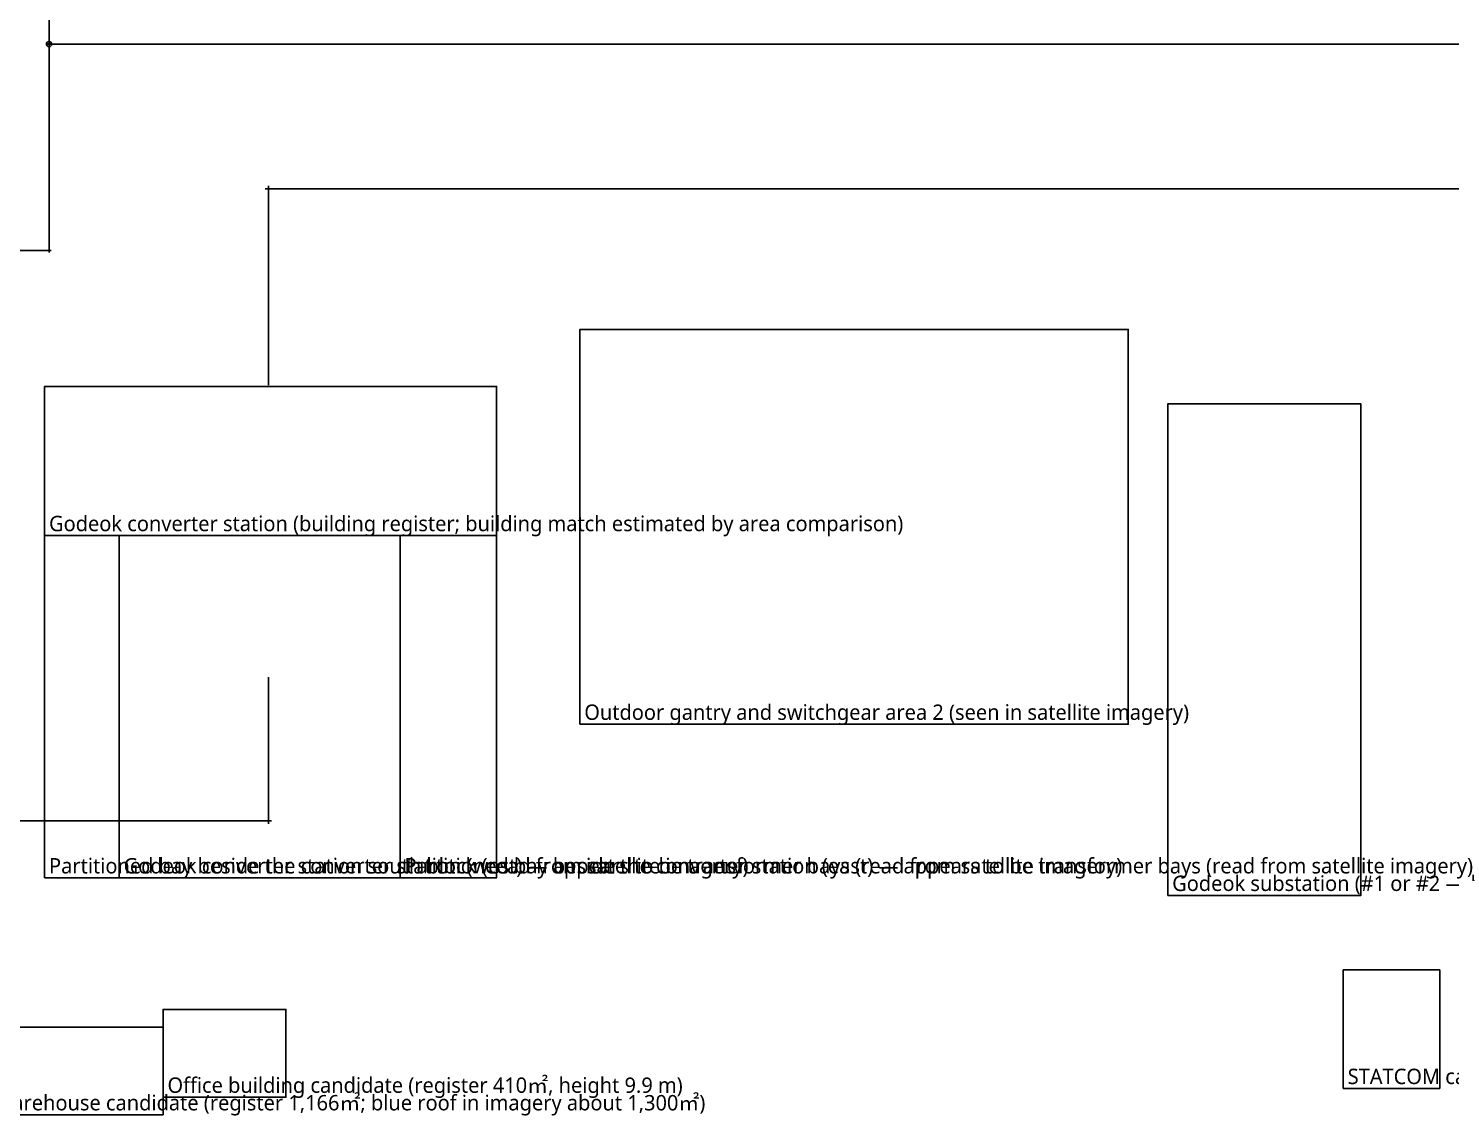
# Model space of a CAD drawing. Header units: metres. Extents: x -1640 to 1560, y -268 to 2338.
# Drawn here: x -320.7 to 3.5, y 600.8 to 848.6 of the extents above; entities that cross this region are included whole.
import ezdxf

# ---------------------------------------------------------------- set-up
doc = ezdxf.new("R2010")
doc.units = ezdxf.units.M
for name, color, linetype in [('AUX', 8, 'Continuous'), ('TEXT', 7, 'Continuous'), ('UTIL_ELEC.HV_CONCEPT', 6, 'Continuous'), ('UTIL_GAS.BULK_CONCEPT', 2, 'Continuous'), ('UTIL_GAS.BULK_RISER', 2, 'Continuous')]:
    doc.layers.add(name, color=color, linetype=linetype)
doc.styles.add('KO', font='malgun.ttf')

msp = doc.modelspace()

# ---------------------------------------------------------------- linework, layer by layer
at = {"layer": 'AUX'}
for points in [[(-195, 690), (-70, 690), (-70, 780), (-195, 780)], [(-317, 733), (-214, 733), (-214, 767), (-317, 767)], [(-61, 651), (-17, 651), (-17, 763), (-61, 763)], [(-317, 655), (-300, 655), (-300, 733), (-317, 733)], [(-300, 655), (-236, 655), (-236, 733), (-300, 733)], [(-236, 655), (-214, 655), (-214, 733), (-236, 733)], [(-21, 607), (1, 607), (1, 634), (-21, 634)], [(-290, 605), (-262, 605), (-262, 625), (-290, 625)], [(-355, 601), (-290, 601), (-290, 621), (-355, 621)]]:
    msp.add_lwpolyline(points, close=True, dxfattribs=at)
at = {"layer": 'UTIL_ELEC.HV_CONCEPT'}
for p, q in [((-266.7, 812), (34.7, 812)), ((-266, 767.3), (-266, 812.7)), ((-266, 667.3), (-266, 700.7)), ((-490.7, 668), (-265.3, 668))]:
    msp.add_line(p, q, dxfattribs=at)
at = {"layer": 'UTIL_GAS.BULK_CONCEPT'}
for p, q in [((-316, 844.5), (-316, 880.5)), ((-316.5, 845), (200.5, 845)), ((-316, 797.5), (-316, 845.5)), ((-670.5, 798), (-315.5, 798))]:
    msp.add_line(p, q, dxfattribs=at)
at = {"layer": 'UTIL_GAS.BULK_RISER'}
msp.add_circle((-316, 845), 0.6, dxfattribs=at)

# ---------------------------------------------------------------- texts
at = {"layer": 'TEXT', "style": 'KO'}
for s, p in [('Godeok converter station (building register; building match estimated by area comparison)', (-316, 734)), ('Outdoor gantry and switchgear area 2 (seen in satellite imagery)', (-194, 691)), ('Partitioned bay beside the converter station (west) — appears to be transformer bays (read from satellite imagery)', (-316, 656)), ('Godeok converter station south block (read from satellite imagery)', (-299, 656)), ('Partitioned bay beside the converter station (east) — appears to be transformer bays (read from satellite imagery)', (-235, 656)), ('Godeok substation (#1 or #2 — building register)', (-60, 652)), ('Office building candidate (register 410㎡, height 9.9 m)', (-289, 606)), ('STATCOM candidate (register 978㎡, height 17.5 m)', (-20, 608)), ('Spare-parts warehouse candidate (register 1,166㎡; blue roof in imagery about 1,300㎡)', (-354, 602))]:
    msp.add_text(s, height=3.5, dxfattribs=at).set_placement(p)

doc.saveas('drawing.dxf')
